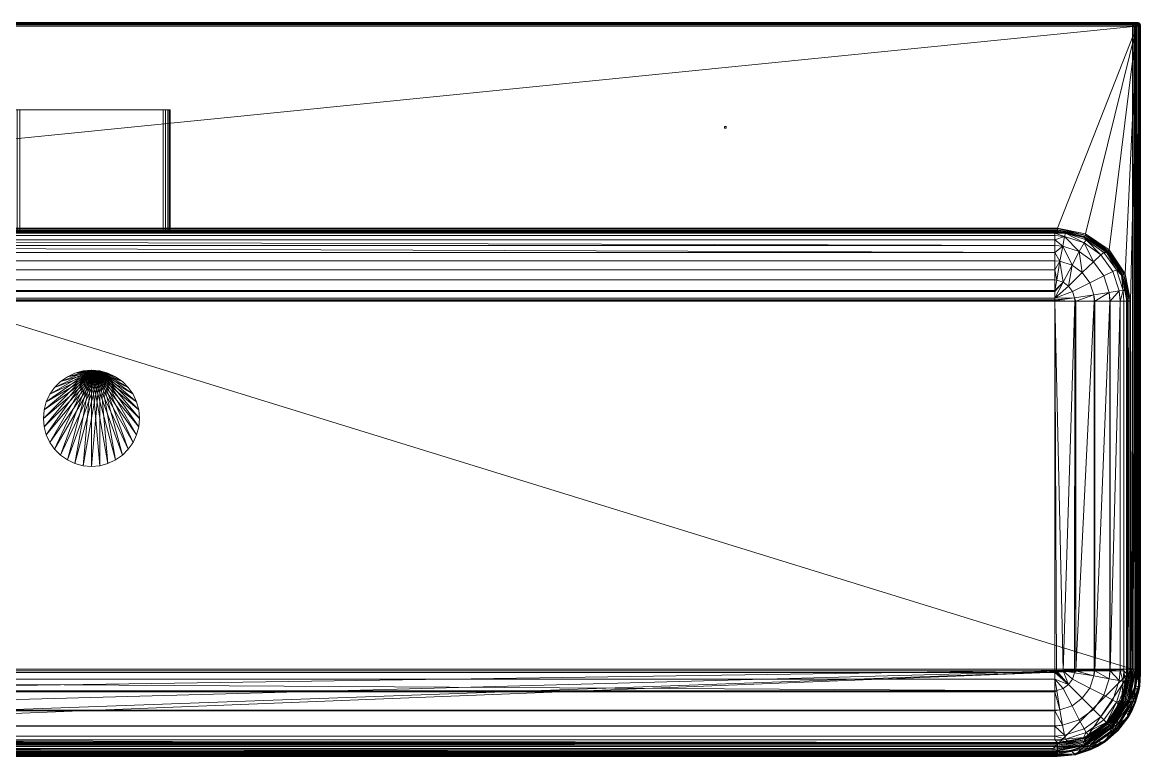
# Model space of a CAD drawing. Header units: inches. Extents: x -600 to 600, y -420 to 0.
# Drawn here: x -40 to 600, y -420 to 0 of the extents above; entities that cross this region are included whole.
import ezdxf

# ---------------------------------------------------------------- set-up
doc = ezdxf.new("R2010")
doc.units = ezdxf.units.IN
doc.linetypes.add('Durchgehend', pattern=[0])
doc.layers.get('0').update_dxf_attribs({"linetype": 'Durchgehend', "lineweight": 0})

msp = doc.modelspace()

# ---------------------------------------------------------------- meshes
at = {"color": 7, "linetype": 'Durchgehend'}
mesh = msp.add_polyface(dxfattribs=at)
corners = [(-42.433, -50, 89.529), (-41.002, -50, 89.994), (-41.002, -120.015, 89.994), (-42.433, -120.015, 89.529), (-43.651, -50, 88.645), (-43.651, -120.015, 88.645), (-44.535, -50, 87.428), (-44.535, -120.015, 87.428), (-45, -50, 85.997), (-45, -120.015, 85.997), (-45, -50, 84.492), (-45, -120.015, 84.492), (-43.651, -50, 81.844), (-44.535, -50, 83.061), (-44.535, -120.015, 83.061), (-43.651, -120.015, 81.844), (-42.433, -50, 80.959), (-42.433, -120.015, 80.959), (-41.002, -50, 80.494), (-41.002, -120.015, 80.494), (595.299, -2.2), (-595.3, -2.2), (-595.3, -2.067, 0.004), (595.299, -2.067, 0.004), (595.299, -1.246, 0.218), (-595.3, -1.246, 0.218), (595.299, -0.004, 2.067), (-595.3, -0.004, 2.067), (-595.3, 0, 2.2), (595.299, 0, 2.2), (595.299, -0.055, 1.71), (-595.3, -0.055, 1.71), (595.299, -0.317, 1.062), (-595.3, -0.317, 1.062), (595.299, -0.48, 0.828), (-595.3, -0.48, 0.828), (595.299, -1.062, 0.317), (-595.3, -1.062, 0.317), (-597.8, 0, 112.8), (597.8, 0, 112.8), (-552.486, -120.011, 112.933), (-552.486, -120.015, 112.8), (552.486, -120.015, 112.8), (552.486, -120.011, 112.933), (-552.486, -117.947, 114.996), (552.486, -117.947, 114.996), (552.486, -117.814, 115), (-552.486, -117.814, 115), (-552.486, -118.656, 114.833), (552.486, -118.656, 114.833), (-552.486, -118.953, 114.683), (552.486, -118.953, 114.683), (-552.486, -119.37, 114.356), (552.486, -119.37, 114.356), (-552.486, -119.697, 113.938), (552.486, -119.697, 113.938), (-552.486, -119.847, 113.642), (552.486, -119.847, 113.642), (41.002, -50, 80.494), (597.8, -2.2, 115), (-597.8, -2.2, 115)]
mesh.append_faces([[corners[k] for k in face] for face in [(0, 1, 2, 3), (4, 0, 3, 5), (6, 4, 5, 7), (8, 6, 7, 9), (10, 8, 9, 11), (12, 13, 14, 15), (16, 12, 15, 17), (13, 10, 11, 14), (18, 16, 17, 19), (20, 21, 22, 23), (24, 23, 22, 25), (26, 27, 28, 29), (30, 31, 27, 26), (32, 33, 31, 30), (34, 35, 33, 32), (36, 37, 35, 34), (24, 25, 37, 36), (29, 28, 38, 39), (40, 41, 42, 43), (44, 45, 46, 47), (48, 49, 45, 44), (50, 51, 49, 48), (52, 53, 51, 50), (54, 55, 53, 52), (56, 57, 55, 54), (40, 43, 57, 56)]], dxfattribs={"color": 7})
mesh.append_faces([[corners[k] for k in face] for face in [(1, 4, 6), (1, 6, 8), (1, 8, 10), (1, 10, 13), (1, 13, 12), (1, 12, 16), (1, 16, 18), (1, 18, 58)]], dxfattribs={"vtx0": -1, "vtx2": -1, "color": 7})
mesh.append_faces([[corners[k] for k in face] for face in [(59, 60, 47), (42, 41, 2)]], dxfattribs={"vtx1": -1, "vtx2": -1, "color": 7})
mesh.append_faces([[corners[k] for k in face] for face in [(1, 0, 4)]], dxfattribs={"vtx2": -1, "color": 7})
mesh = msp.add_polyface(dxfattribs=at)
corners = [(44.535, -50, 87.428), (45, -50, 85.997), (45, -120.015, 85.997), (44.535, -120.015, 87.428), (43.65, -50, 88.645), (43.65, -120.015, 88.645), (42.433, -50, 89.529), (42.433, -120.015, 89.529), (41.002, -50, 89.994), (41.002, -120.015, 89.994), (-41.002, -50, 89.994), (-41.002, -120.015, 89.994), (44.535, -50, 83.061), (43.65, -50, 81.844), (43.65, -120.015, 81.844), (44.535, -120.015, 83.061), (42.433, -50, 80.959), (42.433, -120.015, 80.959), (45, -50, 84.492), (45, -120.015, 84.492), (41.002, -50, 80.494), (41.002, -120.015, 80.494), (-41.002, -50, 80.494), (-41.002, -120.015, 80.494), (-597.8, -2.067, 114.996), (-597.8, -2.2, 115), (597.8, -2.2, 115), (597.8, -2.067, 114.996), (-597.8, -0.004, 112.933), (597.8, -0.004, 112.933), (597.8, 0, 112.8), (-597.8, 0, 112.8), (-597.8, -0.055, 113.29), (597.8, -0.055, 113.29), (-597.8, -0.317, 113.938), (597.8, -0.317, 113.938), (-597.8, -0.48, 114.172), (597.8, -0.48, 114.172), (-597.8, -1.062, 114.683), (597.8, -1.062, 114.683), (-597.8, -1.246, 114.782), (597.8, -1.246, 114.782), (-552.486, -117.814, 115), (552.486, -117.814, 115), (552.486, -120.015, 112.8), (550.941, -120.015, 44.5)]
mesh.append_faces([[corners[k] for k in face] for face in [(0, 1, 2, 3), (4, 0, 3, 5), (6, 4, 5, 7), (8, 6, 7, 9), (10, 8, 9, 11), (12, 13, 14, 15), (13, 16, 17, 14), (18, 12, 15, 19), (16, 20, 21, 17), (1, 18, 19, 2), (20, 22, 23, 21), (24, 25, 26, 27), (28, 29, 30, 31), (32, 33, 29, 28), (34, 35, 33, 32), (36, 37, 35, 34), (38, 39, 37, 36), (40, 41, 39, 38), (24, 27, 41, 40)]], dxfattribs={"color": 7})
mesh.append_faces([[corners[k] for k in face] for face in [(10, 6, 8)]], dxfattribs={"vtx0": -1, "color": 7})
mesh.append_faces([[corners[k] for k in face] for face in [(44, 21, 45)]], dxfattribs={"vtx0": -1, "vtx1": -1, "color": 7})
mesh.append_faces([[corners[k] for k in face] for face in [(10, 20, 16), (10, 16, 13), (10, 13, 12), (10, 12, 18), (10, 18, 1), (10, 1, 0), (10, 0, 4), (10, 4, 6), (26, 42, 43), (44, 5, 3), (44, 3, 2), (44, 2, 19), (44, 19, 15), (44, 15, 14), (44, 14, 17), (44, 17, 21)]], dxfattribs={"vtx0": -1, "vtx2": -1, "color": 7})
mesh = msp.add_polyface(dxfattribs=at)
corners = [(597.495, -2.067, 2.15), (597.444, -2.2, 1.71), (597.382, -1.687, 1.71), (597.435, -1.674, 2.152), (597.182, -1.062, 2.157), (597.307, -2.2, 1.301), (596.97, -1.789, 0.828), (595.299, -0.317, 1.062), (595.909, -0.592, 0.828), (595.299, -0.48, 0.828), (596.06, -0.195, 1.71), (595.299, -0.055, 1.71), (595.432, -0.004, 2.197), (596.08, -0.143, 2.182), (596.437, -0.317, 2.174), (596.905, -0.778, 1.71), (596.587, -1.06, 0.828), (597.02, -2.2, 0.828), (596.799, -2.2, 0.591), (596.226, -1.972, 0.218), (596.254, -2.2, 0.218), (596.055, -2.2, 0.134), (595.299, -2.2), (595.299, -2.067, 0.004), (595.638, -1.308, 0.218), (596.014, -1.567, 0.218), (595.299, -1.246, 0.218), (595.299, -1.062, 0.317), (595.299, -0.004, 2.067), (595.299, 0, 2.2), (596.946, -0.741, 2.163), (597.8, 0, 112.8), (597.933, -0.004, 112.797), (598.58, -0.143, 112.782), (598.938, -0.317, 112.774)]
mesh.append_faces([[corners[k] for k in face] for face in [(0, 1, 2), (3, 2, 4), (3, 0, 2), (1, 5, 2), (2, 5, 6), (7, 8, 9), (7, 10, 8), (7, 11, 10), (10, 11, 12), (13, 10, 12), (13, 14, 10), (10, 14, 15), (16, 8, 10, 15), (5, 17, 6), (6, 17, 18), (19, 18, 20), (21, 19, 20), (21, 22, 19), (22, 23, 24), (22, 24, 25), (22, 25, 19), (23, 26, 24), (24, 26, 27), (8, 27, 9), (8, 24, 27), (16, 25, 24, 8), (19, 25, 16, 6), (18, 19, 6), (11, 28, 12), (12, 28, 29), (14, 30, 15), (15, 30, 4), (2, 15, 4), (2, 6, 16, 15), (29, 31, 32, 12), (13, 12, 32, 33), (13, 33, 34, 14)]], dxfattribs={"color": 7})
mesh = msp.add_polyface(dxfattribs=at)
corners = [(599.998, -2.2, 112.908), (599.996, -2.067, 112.75), (599.883, -1.687, 113.29), (599.945, -2.2, 113.29), (599.696, -2.2, 113.917), (599.936, -1.674, 112.752), (599.683, -1.062, 112.757), (599.406, -0.778, 113.29), (599.447, -0.741, 112.763), (598.938, -0.317, 112.774), (598.561, -0.195, 113.29), (598.58, -0.143, 112.782), (597.933, -0.004, 112.797), (597.8, -0.055, 113.29), (597.8, -0.004, 112.933), (597.8, -0.317, 113.938), (598.41, -0.592, 114.172), (598.96, -2.2, 114.67), (599.47, -1.789, 114.172), (598.727, -1.972, 114.782), (599.52, -2.2, 114.172), (599.088, -1.06, 114.172), (597.8, 0, 112.8), (597.8, -0.48, 114.172), (597.8, -1.062, 114.683), (598.139, -1.308, 114.782), (597.8, -1.246, 114.782), (597.8, -2.067, 114.996), (597.8, -2.2, 115), (598.515, -1.567, 114.782), (598.755, -2.2, 114.782), (597.958, -2.2, 114.994), (597.182, -1.062, 2.157), (596.946, -0.741, 2.163), (597.435, -1.674, 2.152), (597.495, -2.067, 2.15), (596.437, -0.317, 2.174)]
mesh.append_faces([[corners[k] for k in face] for face in [(0, 1, 2), (3, 2, 4), (3, 0, 2), (1, 5, 2), (2, 5, 6), (7, 6, 8), (9, 7, 8), (9, 10, 7), (9, 11, 10), (10, 11, 12), (13, 12, 14), (13, 10, 12), (13, 15, 10), (10, 15, 16), (17, 18, 19), (17, 20, 18), (18, 20, 4), (2, 18, 4), (7, 21, 18, 2), (2, 6, 7), (12, 22, 14), (15, 23, 16), (16, 23, 24), (25, 24, 26), (27, 25, 26), (27, 28, 25), (28, 19, 29), (25, 29, 21, 16), (24, 25, 16), (28, 29, 25), (30, 19, 31), (21, 29, 19, 18), (10, 16, 21, 7), (32, 33, 8, 6), (5, 34, 32, 6), (35, 34, 5, 1), (36, 9, 8, 33)]], dxfattribs={"color": 7})
mesh = msp.add_polyface(dxfattribs=at)
corners = [(552.507, -419.696, 113.917), (-552.507, -419.696, 113.917), (-552.507, -419.847, 113.608), (-552.507, -419.373, 114.338), (-552.507, -418.96, 114.67), (552.507, -418.96, 114.67), (-552.507, -418.653, 114.828), (-552.507, -412.001, 112.85), (-552.507, -412.183, 113.676), (131.477, -412.001, 112.85), (-550.942, -370.941, 5), (-550.942, -159.519, 5), (-551.81, -370.941, 5.01), (-550.942, -157.769, 5.039), (-550.942, -153.936, 5.396), (-555.633, -148.642, 6.818), (-550.942, -147.341, 6.924), (-552.002, -147.462, 6.9), (-550.942, -153.339, 5.486), (-550.942, -141.585, 9.305), (-553.851, -136.585, 12.47), (-550.942, -136.31, 12.536), (-550.942, -131.585, 16.569), (-555.415, -127.953, 21.175), (-550.942, -127.564, 21.277), (-550.942, -124.32, 26.567), (-555.407, -401.973, 20.468), (-550.942, -402.583, 20.851), (-550.942, -402.363, 20.56), (-550.942, -393.871, 12.335), (-550.942, -393.421, 12.019), (-553.845, -393.146, 11.96), (-550.942, -382.979, 6.878), (-551.999, -382.146, 6.637), (-550.942, -382.266, 6.658), (-550.942, -375.647, 5.281), (-552.486, -120.015, 112.8), (-42.433, -120.015, 89.529), (-41.002, -120.015, 89.994), (595.299, -370.006), (-567.335, -411.855), (-582.035, -402.035), (-591.855, -387.334), (-595.3, -370.006), (-595.3, -2.2), (-550.942, -120.015, 44.5), (-41.002, -120.015, 80.494), (-42.433, -120.015, 80.959), (-43.651, -120.015, 81.844), (-44.535, -120.015, 83.061), (-45, -120.015, 84.492), (-45, -120.015, 85.997), (-44.535, -120.015, 87.428), (-43.651, -120.015, 88.645), (-550.942, -410.436, 43.607)]
mesh.append_faces([[corners[k] for k in face] for face in [(0, 1, 2), (0, 3, 1), (4, 5, 6), (4, 3, 5), (7, 8, 9), (10, 11, 12), (13, 14, 15), (16, 17, 18), (16, 19, 17), (17, 19, 20), (15, 14, 18), (19, 21, 20), (20, 21, 22), (23, 22, 24), (25, 23, 24), (26, 27, 28), (29, 26, 28), (29, 30, 31), (31, 30, 32), (33, 32, 34), (35, 33, 34), (32, 33, 31)]], dxfattribs={"color": 7})
mesh.append_faces([[corners[k] for k in face] for face in [(45, 49, 50)]], dxfattribs={"vtx0": -1, "color": 7})
mesh.append_faces([[corners[k] for k in face] for face in [(36, 37, 38), (39, 40, 41), (39, 41, 42), (39, 42, 43), (39, 43, 44), (45, 46, 47), (45, 47, 48), (45, 48, 49), (36, 50, 51), (36, 51, 52), (36, 52, 53), (36, 53, 37)]], dxfattribs={"vtx0": -1, "vtx2": -1, "color": 7})
mesh.append_faces([[corners[k] for k in face] for face in [(45, 50, 36)]], dxfattribs={"vtx1": -1, "color": 7})
mesh.append_faces([[corners[k] for k in face] for face in [(54, 7, 9)]], dxfattribs={"vtx2": -1, "color": 7})
mesh = msp.add_polyface(dxfattribs=at)
corners = [(-552.507, -419.998, 112.908), (-552.507, -420, 112.75), (552.507, -420, 112.75), (552.507, -419.998, 112.908), (-552.507, -419.847, 113.608), (552.507, -419.847, 113.607), (552.507, -419.696, 113.917), (552.507, -419.374, 114.338), (-552.507, -419.373, 114.338), (552.507, -418.96, 114.67), (552.507, -418.654, 114.828), (-552.507, -418.653, 114.828), (552.507, -417.958, 114.994), (552.507, -417.8, 115), (-552.507, -417.8, 115), (-552.507, -417.958, 114.994), (-550.006, -416.055, 0.134), (-550.006, -415.299), (550.006, -415.299), (550.006, -416.055, 0.134), (-550.006, -417.318, 1.324), (550.006, -417.318, 1.324), (550.006, -417.499, 2.15), (-550.006, -417.499, 2.15), (-550.006, -417.308, 1.301), (550.006, -417.308, 1.301), (-550.006, -416.838, 0.627), (550.006, -416.838, 0.627), (-550.006, -416.8, 0.591), (550.006, -416.8, 0.591), (-550.006, -416.13, 0.163), (550.006, -416.13, 0.163), (131.477, -412.001, 112.85), (-552.507, -412.183, 113.676), (552.507, -412.182, 113.675), (552.507, -412.198, 113.711), (552.507, -414.201, 115), (552.507, -413.483, 114.88), (-552.507, -413.483, 114.88), (-552.507, -414.201, 115), (552.507, -413.366, 114.835), (-552.507, -413.37, 114.837), (552.507, -412.721, 114.428), (-552.507, -412.721, 114.428), (552.507, -412.661, 114.371), (-552.507, -412.663, 114.373), (-552.507, -412.198, 113.711), (595.299, -370.006), (-595.3, -2.2), (595.299, -2.2), (550.941, -131.585, 16.569), (550.941, -127.564, 21.277), (-550.942, -127.564, 21.277), (-550.942, -124.32, 26.567), (550.941, -124.32, 26.567), (-550.942, -382.979, 6.878), (550.941, -382.979, 6.878), (550.941, -382.266, 6.658), (550.941, -375.647, 5.281), (-550.942, -375.647, 5.281), (-550.942, -120.015, 44.5), (550.941, -120.015, 44.5), (41.002, -120.015, 80.494), (552.486, -120.015, 112.8), (-41.002, -120.015, 89.994), (41.002, -120.015, 89.994), (42.433, -120.015, 89.529), (43.65, -120.015, 88.645), (-550.942, -410.436, 43.607), (552.507, -412.001, 112.85), (550.941, -410.436, 43.607)]
mesh.append_faces([[corners[k] for k in face] for face in [(0, 1, 2, 3), (4, 3, 5), (6, 4, 5), (6, 7, 8), (8, 7, 9), (9, 10, 11), (11, 10, 12), (13, 14, 15, 12), (16, 17, 18, 19), (20, 21, 22, 23), (24, 25, 21, 20), (26, 27, 25, 24), (28, 29, 27, 26), (30, 31, 29, 28), (16, 19, 31, 30), (32, 33, 34), (34, 33, 35), (36, 37, 38, 39), (37, 40, 41), (40, 42, 43), (42, 44, 45), (44, 35, 46), (50, 51, 52), (53, 51, 54), (55, 56, 57), (57, 58, 59), (22, 2, 1, 23)]], dxfattribs={"color": 7})
mesh.append_faces([[corners[k] for k in face] for face in [(47, 48, 49), (68, 69, 70)]], dxfattribs={"vtx0": -1, "color": 7})
mesh.append_faces([[corners[k] for k in face] for face in [(39, 13, 36)]], dxfattribs={"vtx0": -1, "vtx1": -1, "color": 7})
mesh.append_faces([[corners[k] for k in face] for face in [(47, 18, 17), (63, 64, 65), (63, 65, 66), (63, 66, 67), (68, 32, 69)]], dxfattribs={"vtx0": -1, "vtx2": -1, "color": 7})
mesh.append_faces([[corners[k] for k in face] for face in [(60, 61, 62)]], dxfattribs={"vtx1": -1, "vtx2": -1, "color": 7})
mesh = msp.add_polyface(dxfattribs=at)
corners = [(568.203, -121.794, 114.832), (581.5, -130.738, 114.834), (568.525, -121.02, 115), (552.486, -117.947, 114.996), (552.486, -117.814, 115), (552.486, -118.656, 114.833), (552.486, -118.953, 114.683), (567.929, -122.451, 114.362), (552.486, -119.37, 114.356), (552.486, -119.697, 113.938), (567.746, -122.891, 113.654), (552.486, -119.847, 113.642), (558.667, -120.501, 112.808), (567.679, -123.051, 112.819), (570.425, -124.32, 112.823), (580.658, -131.574, 113.665), (580.996, -131.238, 114.368), (582.098, -130.145, 115), (580.427, -131.585, 112.835), (568.871, -124.32, 44.095), (557.12, -120.501, 44.36), (578.868, -131.585, 43.869), (567.718, -126.043, 31.911), (556.541, -122.411, 32.164), (564.922, -131.043, 20.96), (573.01, -136.92, 20.778), (566.634, -143.1, 12.181), (570.903, -148.978, 12.084), (578.886, -145.01, 20.645), (577.225, -132.952, 31.697), (584.133, -142.462, 31.54), (555.415, -127.953, 21.175), (560.758, -138.83, 12.314), (597.8, -2.2, 115)]
mesh.append_faces([[corners[k] for k in face] for face in [(0, 1, 2), (3, 2, 4), (3, 0, 2), (3, 5, 0), (0, 5, 6), (7, 6, 8), (9, 7, 8), (9, 10, 7), (10, 11, 12), (13, 10, 12), (13, 14, 10), (10, 14, 15), (7, 15, 16), (0, 16, 1), (0, 7, 16), (0, 6, 7), (17, 2, 1), (14, 18, 15), (7, 10, 15), (13, 19, 14), (13, 20, 19), (13, 12, 20), (21, 18, 14, 19), (22, 23, 24), (25, 24, 26), (26, 27, 28, 25), (21, 19, 29), (29, 19, 22), (25, 22, 24), (25, 29, 22), (25, 28, 30, 29), (19, 20, 22), (22, 20, 23), (24, 23, 31), (32, 24, 31), (32, 26, 24)]], dxfattribs={"color": 7})
mesh.append_faces([[corners[k] for k in face] for face in [(33, 4, 2)]], dxfattribs={"vtx0": -1, "vtx2": -1, "color": 7})
mesh = msp.add_polyface(dxfattribs=at)
corners = [(600, -372.506, 112.75), (597.499, -2.2, 2.15), (600, -2.2, 112.75), (599.996, -2.067, 112.75), (599.998, -2.2, 112.908), (598.96, -2.2, 114.67), (598.727, -1.972, 114.782), (598.755, -2.2, 114.782), (597.8, -2.2, 115), (597.958, -2.2, 114.994), (598.65, -372.506, 114.829), (598.96, -372.506, 114.67), (599.945, -2.2, 113.29), (599.998, -372.506, 112.908), (599.696, -2.2, 113.917), (599.846, -372.506, 113.609), (599.52, -2.2, 114.172), (599.696, -372.506, 113.917), (599.371, -372.506, 114.34), (597.444, -2.2, 1.71), (597.495, -2.067, 2.15), (596.13, -370.006, 0.163), (596.055, -2.2, 0.134), (596.254, -2.2, 0.218), (596.799, -370.006, 0.591), (596.799, -2.2, 0.591), (596.837, -370.006, 0.627), (597.02, -2.2, 0.828), (597.307, -370.006, 1.301), (597.307, -2.2, 1.301), (597.318, -370.006, 1.324), (597.499, -102.812, 2.15), (589.081, -144.616, 112.846), (589.247, -144.548, 113.673), (587.694, -141.585, 112.844), (580.996, -131.238, 114.368), (589.689, -144.368, 114.372), (581.5, -130.738, 114.834), (591.119, -143.786, 115), (582.098, -130.145, 115), (590.346, -144.1, 114.835), (580.658, -131.574, 113.665), (580.427, -131.585, 112.835), (580.537, -131.695, 112.835), (586.131, -141.585, 43.704), (589.949, -153.339, 43.618), (578.868, -131.585, 43.869), (584.133, -142.462, 31.54), (577.225, -132.952, 31.697), (568.525, -121.02, 115), (594.201, -159.519, 115)]
mesh.append_faces([[corners[k] for k in face] for face in [(2, 3, 4), (5, 6, 7), (8, 9, 6), (10, 7, 9), (7, 11, 5), (4, 12, 13), (12, 14, 15), (14, 16, 17), (16, 5, 18), (1, 19, 20), (20, 3, 2, 1), (21, 22, 23), (24, 23, 25), (26, 25, 27), (28, 27, 29), (30, 29, 19), (31, 19, 1), (32, 33, 34), (35, 36, 37), (38, 39, 40), (40, 39, 37), (36, 40, 37), (41, 42, 43), (34, 41, 43), (34, 33, 41), (41, 33, 35), (35, 33, 36), (32, 44, 45), (32, 34, 44), (44, 34, 43), (46, 43, 42), (46, 44, 43), (47, 44, 46, 48)]], dxfattribs={"color": 7})
mesh.append_faces([[corners[k] for k in face] for face in [(0, 1, 2)]], dxfattribs={"vtx0": -1, "color": 7})
mesh.append_faces([[corners[k] for k in face] for face in [(8, 49, 39), (8, 39, 38), (8, 38, 50)]], dxfattribs={"vtx0": -1, "vtx2": -1, "color": 7})
mesh = msp.add_polyface(dxfattribs=at)
corners = [(597.958, -2.2, 114.994), (597.8, -2.2, 115), (597.8, -372.506, 115), (597.958, -372.506, 114.994), (600, -372.506, 112.75), (600, -2.2, 112.75), (599.998, -2.2, 112.908), (599.998, -372.506, 112.908), (595.299, -370.006), (595.299, -2.2), (596.055, -2.2, 0.134), (596.055, -370.006, 0.134), (597.499, -102.812, 2.15), (597.318, -370.006, 1.324), (597.444, -2.2, 1.71), (592.001, -159.519, 112.85), (592.182, -159.519, 113.675), (591.515, -153.339, 112.849), (589.247, -144.548, 113.673), (589.081, -144.616, 112.846), (592.192, -159.519, 113.696), (589.689, -144.368, 114.372), (592.662, -159.519, 114.372), (592.696, -159.519, 114.405), (590.346, -144.1, 114.835), (593.369, -159.519, 114.837), (593.436, -159.519, 114.863), (591.119, -143.786, 115), (594.201, -159.519, 115), (593.37, -372.507, 114.837), (592.696, -372.507, 114.405), (592.663, -372.507, 114.373), (592.192, -372.507, 113.696), (592.183, -372.507, 113.676), (589.949, -153.339, 43.618), (590.436, -159.519, 43.607), (582.583, -159.519, 20.851), (582.583, -370.941, 20.851), (588.227, -159.519, 31.448), (582.368, -159.519, 20.566), (588.285, -159.519, 31.617), (588.285, -370.941, 31.617), (581.975, -154.52, 20.575), (587.764, -153.642, 31.458), (586.131, -141.585, 43.704), (584.133, -142.462, 31.54), (578.886, -145.01, 20.645), (594.994, -388.205, 115), (597.499, -2.2, 2.15)]
mesh.append_faces([[corners[k] for k in face] for face in [(0, 1, 2, 3), (4, 5, 6, 7), (8, 9, 10, 11), (12, 13, 14), (15, 16, 17), (17, 16, 18), (19, 17, 18), (16, 20, 18), (18, 20, 21), (20, 22, 21), (21, 22, 23), (24, 23, 25), (26, 24, 25), (26, 27, 24), (26, 28, 27), (21, 23, 24), (29, 26, 25), (30, 25, 23), (31, 23, 22), (32, 22, 20), (33, 20, 16), (34, 35, 15, 17), (19, 34, 17), (36, 37, 38), (36, 39, 37), (40, 38, 41), (42, 39, 36), (43, 36, 38), (40, 43, 38), (40, 34, 43), (40, 35, 34), (44, 45, 43, 34), (45, 46, 42, 43), (43, 42, 36)]], dxfattribs={"color": 7})
mesh.append_faces([[corners[k] for k in face] for face in [(1, 28, 47)]], dxfattribs={"vtx0": -1, "vtx1": -1, "vtx2": -1, "color": 7})
mesh.append_faces([[corners[k] for k in face] for face in [(4, 12, 48)]], dxfattribs={"vtx0": -1, "vtx2": -1, "color": 7})
mesh = msp.add_polyface(dxfattribs=at)
corners = [(598.65, -372.506, 114.829), (597.958, -2.2, 114.994), (597.958, -372.506, 114.994), (598.96, -372.506, 114.67), (598.755, -2.2, 114.782), (598.96, -2.2, 114.67), (599.371, -372.506, 114.34), (599.52, -2.2, 114.172), (599.696, -372.506, 113.917), (599.696, -2.2, 113.917), (599.846, -372.506, 113.609), (599.945, -2.2, 113.29), (599.998, -372.506, 112.908), (596.42, -380.073, 2.141), (597.318, -370.006, 1.324), (597.499, -370.006, 2.15), (596.055, -370.006, 0.134), (596.055, -2.2, 0.134), (596.13, -370.006, 0.163), (597.499, -102.812, 2.15), (597.307, -370.006, 1.301), (597.307, -2.2, 1.301), (596.837, -370.006, 0.627), (597.02, -2.2, 0.828), (596.799, -370.006, 0.591), (596.799, -2.2, 0.591), (596.254, -2.2, 0.218), (592.001, -159.519, 112.85), (592.001, -372.507, 112.85), (592.182, -159.519, 113.675), (592.183, -372.507, 113.676), (592.192, -372.507, 113.696), (592.663, -372.507, 114.373), (592.662, -159.519, 114.372), (592.696, -372.507, 114.405), (592.696, -159.519, 114.405), (593.37, -372.507, 114.837), (593.369, -159.519, 114.837), (593.436, -372.507, 114.863), (593.436, -159.519, 114.863), (594.201, -159.519, 115), (594.201, -372.507, 115), (592.192, -159.519, 113.696), (591.518, -378.666, 112.857), (590.436, -159.519, 43.607), (590.436, -370.941, 43.607), (582.368, -159.519, 20.566), (582.364, -370.941, 20.56), (582.583, -370.941, 20.851), (588.226, -370.941, 31.445), (588.227, -159.519, 31.448), (588.285, -370.941, 31.617), (588.285, -159.519, 31.617), (589.948, -377.109, 43.479), (587.763, -376.532, 31.329), (581.974, -375.407, 20.468), (600, -372.506, 112.75), (599.459, -379.654, 112.743), (597.8, -2.2, 115), (594.994, -388.205, 115), (597.8, -372.506, 115)]
mesh.append_faces([[corners[k] for k in face] for face in [(0, 1, 2), (0, 3, 4), (5, 3, 6), (7, 6, 8), (9, 8, 10), (11, 10, 12), (13, 14, 15), (16, 17, 18), (19, 15, 14), (14, 20, 21), (20, 22, 23), (22, 24, 25), (24, 18, 26), (27, 28, 29), (28, 30, 29), (31, 32, 33), (32, 34, 35), (34, 36, 37), (36, 38, 39), (40, 39, 38, 41), (31, 42, 30), (30, 28, 43), (44, 45, 28, 27), (46, 47, 48), (48, 49, 50), (50, 49, 51), (45, 44, 52, 51), (45, 51, 53), (51, 49, 54), (54, 49, 48), (55, 48, 47), (48, 55, 54), (56, 57, 15), (45, 43, 28)]], dxfattribs={"color": 7})
mesh.append_faces([[corners[k] for k in face] for face in [(58, 59, 60)]], dxfattribs={"vtx0": -1, "color": 7})
mesh.append_faces([[corners[k] for k in face] for face in [(40, 41, 59)]], dxfattribs={"vtx1": -1, "vtx2": -1, "color": 7})
mesh.append_faces([[corners[k] for k in face] for face in [(56, 15, 19)]], dxfattribs={"vtx2": -1, "color": 7})
mesh = msp.add_polyface(dxfattribs=at)
corners = [(362.015, -59.5, 115), (362.015, -59.5, 116), (363.015, -59.5, 115), (363.015, -59.5, 116), (363.015, -60.5, 115), (362.015, -60.5, 115), (362.015, -60.5, 116), (363.015, -60.5, 116)]
mesh.append_faces([[corners[k] for k in face] for face in [(3, 1, 6, 7), (0, 2, 4, 5), (6, 1, 0, 5), (1, 3, 2, 0), (3, 7, 4, 2), (7, 6, 5, 4)]], dxfattribs={"color": 7})
mesh = msp.add_polyface(dxfattribs=at)
corners = [(-552.507, -417.958, 114.994), (-552.507, -418.653, 114.828), (552.507, -417.958, 114.994), (-552.507, -419.847, 113.608), (-552.507, -419.998, 112.908), (552.507, -419.998, 112.908), (552.507, -412.198, 113.711), (-552.507, -412.183, 113.676), (-552.507, -412.198, 113.711), (552.507, -412.661, 114.371), (-552.507, -412.663, 114.373), (552.507, -412.721, 114.428), (-552.507, -412.721, 114.428), (552.507, -413.366, 114.835), (-552.507, -413.37, 114.837), (552.507, -413.483, 114.88), (-552.507, -413.483, 114.88), (-550.942, -159.378, 5), (-550.942, -159.519, 5), (550.941, -159.519, 5), (550.941, -159.378, 5), (-550.942, -141.585, 9.305), (-550.942, -147.341, 6.924), (550.941, -147.341, 6.924), (550.941, -141.585, 9.305), (550.941, -136.31, 12.536), (-550.942, -136.31, 12.536), (-550.942, -131.585, 16.569), (550.941, -131.585, 16.569), (-550.942, -127.564, 21.277), (550.941, -127.564, 21.277), (-550.942, -124.32, 26.567), (-550.942, -120.501, 38.321), (-550.942, -121.949, 32.291), (550.941, -121.949, 32.291), (550.941, -120.501, 38.321), (550.941, -120.015, 44.5), (-550.942, -120.015, 44.5), (550.941, -124.32, 26.567), (-550.942, -153.339, 5.486), (550.941, -153.339, 5.486), (-550.942, -153.936, 5.396), (550.941, -153.936, 5.396), (-550.942, -157.769, 5.039), (550.941, -157.769, 5.039), (-550.942, -158.632, 5.01), (550.941, -158.632, 5.01), (-550.942, -159.065, 5.003), (550.941, -159.065, 5.003), (550.941, -371.809, 5.01), (550.941, -370.941, 5), (-550.942, -370.941, 5), (-550.942, -371.809, 5.01), (550.941, -382.266, 6.658), (-550.942, -375.647, 5.281), (-550.942, -382.266, 6.658), (-550.942, -382.979, 6.878), (-550.942, -393.421, 12.019), (550.941, -393.422, 12.019), (550.941, -382.979, 6.878), (550.941, -393.871, 12.335), (-550.942, -393.871, 12.335), (-550.942, -402.363, 20.56), (550.941, -402.364, 20.56), (550.941, -402.583, 20.851), (-550.942, -402.583, 20.851), (-550.942, -408.226, 31.445), (550.941, -408.226, 31.445), (550.941, -408.285, 31.617), (-550.942, -408.285, 31.617), (-550.942, -410.436, 43.607), (550.941, -410.436, 43.607), (550.941, -375.647, 5.281), (552.507, -417.8, 115), (-552.507, -414.201, 115), (-552.507, -417.8, 115), (595.299, -370.006), (-550.006, -415.299), (-567.335, -411.855), (41.002, -120.015, 80.494), (-41.002, -120.015, 80.494)]
mesh.append_faces([[corners[k] for k in face] for face in [(0, 1, 2), (3, 4, 5), (6, 7, 8), (9, 8, 10), (11, 10, 12), (13, 12, 14), (15, 14, 16), (17, 18, 19, 20), (21, 22, 23, 24), (25, 26, 21, 24), (27, 28, 29), (27, 26, 25, 28), (29, 30, 31), (32, 33, 34, 35), (36, 37, 32, 35), (31, 38, 34, 33), (39, 40, 23, 22), (41, 42, 40, 39), (43, 44, 42, 41), (45, 46, 44, 43), (47, 48, 46, 45), (17, 20, 48, 47), (49, 50, 51, 52), (53, 54, 55), (56, 53, 55), (57, 58, 59, 56), (60, 58, 57, 61), (62, 63, 60, 61), (64, 63, 62, 65), (66, 67, 64, 65), (68, 67, 66, 69), (68, 69, 70, 71), (49, 52, 54, 72), (50, 19, 18, 51)]], dxfattribs={"color": 7})
mesh.append_faces([[corners[k] for k in face] for face in [(73, 74, 75)]], dxfattribs={"vtx0": -1, "vtx1": -1, "color": 7})
mesh.append_faces([[corners[k] for k in face] for face in [(76, 77, 78), (37, 79, 80)]], dxfattribs={"vtx0": -1, "vtx2": -1, "color": 7})
mesh = msp.add_polyface(dxfattribs=at)
corners = [(552.486, -119.697, 113.938), (552.486, -119.847, 113.642), (567.746, -122.891, 113.654), (552.486, -120.011, 112.933), (558.667, -120.501, 112.808), (552.486, -120.015, 112.8), (550.941, -120.015, 44.5), (557.12, -120.501, 44.36), (550.941, -370.941, 5), (551.81, -370.941, 5.01), (550.941, -159.519, 5), (555.647, -370.941, 5.281), (562.297, -159.519, 6.667), (558.72, -378.72, 6.562), (550.941, -371.809, 5.01), (550.941, -375.647, 5.281), (555.63, -380.965, 6.581), (550.941, -120.501, 38.321), (556.541, -122.411, 32.164), (550.941, -121.949, 32.291), (550.941, -124.32, 26.567), (555.415, -127.953, 21.175), (550.941, -127.564, 21.277), (550.941, -131.585, 16.569), (553.851, -136.585, 12.47), (550.941, -136.31, 12.536), (550.941, -141.585, 9.305), (552.001, -147.462, 6.9), (550.941, -147.341, 6.924), (550.941, -153.339, 5.486), (555.633, -148.642, 6.818), (550.941, -153.936, 5.396), (550.941, -157.769, 5.039), (558.722, -150.887, 6.748), (560.966, -153.977, 6.697), (560.758, -138.83, 12.314), (550.941, -158.632, 5.01), (562.146, -157.61, 6.67), (550.941, -159.378, 5), (550.941, -159.065, 5.003)]
mesh.append_faces([[corners[k] for k in face] for face in [(0, 1, 2), (1, 3, 4), (4, 3, 5), (6, 7, 4, 5), (8, 9, 10), (10, 9, 11), (12, 10, 11), (11, 9, 13), (14, 15, 13), (8, 13, 9), (8, 14, 13), (16, 13, 15), (6, 17, 7), (7, 17, 18), (17, 19, 18), (18, 19, 20), (21, 20, 22), (23, 21, 22), (23, 24, 21), (23, 25, 24), (24, 25, 26), (27, 26, 28), (29, 27, 28), (29, 30, 27), (29, 31, 30), (30, 31, 32), (33, 32, 34), (30, 35, 24), (27, 24, 26), (27, 30, 24), (32, 36, 37), (38, 12, 39), (38, 10, 12), (36, 39, 37), (35, 21, 24), (33, 30, 32), (20, 21, 18)]], dxfattribs={"color": 7})
mesh = msp.add_polyface(dxfattribs=at)
corners = [(562.297, -159.519, 6.667), (555.647, -370.941, 5.281), (562.267, -370.941, 6.658), (562.979, -370.941, 6.878), (562.979, -159.519, 6.878), (573.433, -159.519, 12.027), (573.422, -370.941, 12.019), (573.872, -370.941, 12.335), (573.872, -159.519, 12.335), (582.368, -159.519, 20.566), (582.364, -370.941, 20.56), (581.974, -375.407, 20.468), (573.147, -373.844, 11.96), (562.146, -371.998, 6.637), (560.965, -375.63, 6.581), (558.72, -378.72, 6.562), (570.9, -380.753, 11.854), (578.882, -384.915, 20.323), (566.63, -386.63, 11.818), (573.004, -393.004, 20.273), (577.219, -397.218, 31.1), (584.129, -387.709, 31.158), (560.753, -390.9, 11.854), (555.63, -380.965, 6.581), (573.147, -155.887, 12.034), (581.975, -154.52, 20.575), (566.634, -143.1, 12.181), (558.722, -150.887, 6.748), (560.966, -153.977, 6.697), (570.903, -148.978, 12.084), (560.758, -138.83, 12.314), (562.146, -157.61, 6.67), (550.941, -157.769, 5.039), (550.941, -159.065, 5.003), (555.633, -148.642, 6.818), (578.886, -145.01, 20.645)]
mesh.append_faces([[corners[k] for k in face] for face in [(0, 1, 2), (3, 0, 2), (3, 4, 0), (3, 5, 4), (3, 6, 5), (5, 6, 7), (8, 7, 9), (8, 5, 7), (7, 10, 9), (7, 11, 10), (7, 12, 11), (7, 6, 12), (12, 6, 3), (13, 3, 2), (1, 13, 2), (1, 14, 13), (1, 15, 14), (3, 13, 12), (16, 17, 11, 12), (18, 19, 17, 16), (17, 19, 20, 21), (14, 16, 12, 13), (15, 18, 16, 14), (22, 18, 15, 23), (8, 24, 5), (8, 25, 24), (8, 9, 25), (26, 27, 28, 29), (27, 26, 30), (31, 24, 29, 28), (28, 32, 31), (33, 0, 31), (5, 24, 4), (4, 24, 31), (0, 4, 31), (30, 34, 27), (29, 24, 25, 35)]], dxfattribs={"color": 7})
at = {"color": 250, "linetype": 'Durchgehend'}
mesh = msp.add_polyface(dxfattribs=at)
corners = [(0, -199, 5), (-4.775, -199.418, 5), (-9.406, -200.658, 5), (-13.75, -202.684, 5), (-17.677, -205.434, 5), (-21.066, -208.823, 5), (-23.816, -212.75, 5), (-25.842, -217.094, 5), (-27.082, -221.725, 5), (-27.5, -226.5, 5), (-27.082, -231.275, 5), (-25.842, -235.906, 5), (-23.816, -240.25, 5), (-21.066, -244.177, 5), (-17.677, -247.566, 5), (-13.75, -250.316, 5), (-9.406, -252.342, 5), (-4.775, -253.582, 5), (0, -254, 5), (4.775, -253.582, 5), (9.406, -252.342, 5), (13.75, -250.316, 5), (17.677, -247.566, 5), (21.066, -244.177, 5), (23.816, -240.25, 5), (25.842, -235.906, 5), (27.082, -231.275, 5), (27.5, -226.5, 5), (27.082, -221.725, 5), (25.842, -217.094, 5), (23.816, -212.75, 5), (21.066, -208.823, 5), (17.677, -205.434, 5), (13.75, -202.684, 5), (9.406, -200.658, 5), (4.775, -199.418, 5), (4.775, -199.418, 7), (9.406, -200.658, 7), (13.75, -202.684, 7), (17.677, -205.434, 7), (21.066, -208.823, 7), (23.816, -212.75, 7), (25.842, -217.094, 7), (27.082, -221.725, 7), (27.5, -226.5, 7), (27.082, -231.275, 7), (25.842, -235.906, 7), (23.816, -240.25, 7), (21.066, -244.177, 7), (17.677, -247.566, 7), (13.75, -250.316, 7), (9.406, -252.342, 7), (4.775, -253.582, 7), (0, -254, 7), (-4.775, -253.582, 7), (-9.406, -252.342, 7), (-13.75, -250.316, 7), (-17.677, -247.566, 7), (-21.066, -244.177, 7), (-23.816, -240.25, 7), (-25.842, -235.906, 7), (-27.082, -231.275, 7), (-27.5, -226.5, 7), (-27.082, -221.725, 7), (-25.842, -217.094, 7), (-23.816, -212.75, 7), (-21.066, -208.823, 7), (-17.677, -205.434, 7), (-13.75, -202.684, 7), (-9.406, -200.658, 7), (-4.775, -199.418, 7), (0, -199, 7)]
mesh.append_faces([[corners[k] for k in face] for face in [(36, 35, 0, 71), (36, 37, 34, 35), (37, 38, 33, 34), (38, 39, 32, 33), (39, 40, 31, 32), (40, 41, 30, 31), (41, 42, 29, 30), (42, 43, 28, 29), (43, 44, 27, 28), (44, 45, 26, 27), (45, 46, 25, 26), (46, 47, 24, 25), (47, 48, 23, 24), (48, 49, 22, 23), (49, 50, 21, 22), (50, 51, 20, 21), (51, 52, 19, 20), (52, 53, 18, 19), (53, 54, 17, 18), (54, 55, 16, 17), (55, 56, 15, 16), (56, 57, 14, 15), (57, 58, 13, 14), (58, 59, 12, 13), (59, 60, 11, 12), (60, 61, 10, 11), (61, 62, 9, 10), (62, 63, 8, 9), (63, 64, 7, 8), (64, 65, 6, 7), (65, 66, 5, 6), (66, 67, 4, 5), (67, 68, 3, 4), (68, 69, 2, 3), (69, 70, 1, 2), (70, 71, 0, 1)]], dxfattribs={"color": 250})
mesh.append_faces([[corners[k] for k in face] for face in [(35, 1, 0), (71, 37, 36)]], dxfattribs={"vtx0": -1, "color": 250})
mesh.append_faces([[corners[k] for k in face] for face in [(35, 33, 32), (35, 32, 31), (35, 31, 30), (35, 30, 29), (35, 29, 28), (35, 28, 27), (35, 27, 26), (35, 26, 25), (35, 25, 24), (35, 24, 23), (35, 23, 22), (35, 22, 21), (35, 21, 20), (35, 20, 19), (35, 19, 18), (35, 18, 17), (35, 17, 16), (35, 16, 15), (35, 15, 14), (35, 14, 13), (35, 13, 12), (35, 12, 11), (35, 11, 10), (35, 10, 9), (35, 9, 8), (35, 8, 7), (35, 7, 6), (35, 6, 5), (35, 5, 4), (35, 4, 3), (35, 3, 2), (35, 2, 1), (71, 69, 68), (71, 68, 67), (71, 67, 66), (71, 66, 65), (71, 65, 64), (71, 64, 63), (71, 63, 62), (71, 62, 61), (71, 61, 60), (71, 60, 59), (71, 59, 58), (71, 58, 57), (71, 57, 56), (71, 56, 55), (71, 55, 54), (71, 54, 53), (71, 53, 52), (71, 52, 51), (71, 51, 50), (71, 50, 49), (71, 49, 48), (71, 48, 47), (71, 47, 46), (71, 46, 45), (71, 45, 44), (71, 44, 43), (71, 43, 42), (71, 42, 41), (71, 41, 40), (71, 40, 39), (71, 39, 38), (71, 38, 37)]], dxfattribs={"vtx0": -1, "vtx2": -1, "color": 250})
mesh.append_faces([[corners[k] for k in face] for face in [(35, 34, 33), (71, 70, 69)]], dxfattribs={"vtx2": -1, "color": 250})
at = {"color": 7, "linetype": 'Durchgehend'}
mesh = msp.add_polyface(dxfattribs=at)
corners = [(570.382, -414.125, 115), (570.719, -414.91, 114.824), (585.967, -404.279, 114.824), (579.301, -410.968, 114.331), (567.335, -411.855), (582.035, -402.035), (567.65, -412.617, 0.163), (582.618, -402.618, 0.163), (572.759, -411.695, 2.133), (568.104, -413.713, 1.314), (583.456, -403.456, 1.31), (567.921, -413.27, 0.622), (583.117, -403.117, 0.62), (558.667, -411.518, 112.857), (552.507, -412.182, 113.675), (567.479, -409.255, 113.686), (567.408, -409.084, 112.865), (570.427, -407.704, 112.867), (552.507, -412.198, 113.711), (567.659, -409.698, 114.378), (580.453, -400.672, 113.69), (580.791, -401.012, 114.38), (568.238, -411.121, 115), (581.875, -402.105, 115), (567.926, -410.353, 114.837), (581.288, -401.513, 114.837), (552.507, -412.721, 114.428), (580.326, -400.544, 112.87), (568.862, -406.126, 43.299), (567.709, -404.128, 31.158), (556.532, -407.763, 31.329), (557.11, -409.948, 43.479), (578.861, -398.861, 43.238), (577.219, -397.218, 31.1), (573.004, -393.004, 20.273), (564.915, -398.882, 20.323), (560.753, -390.9, 11.854), (566.63, -386.63, 11.818), (555.407, -401.973, 20.468), (553.845, -393.146, 11.96), (579.655, -411.477, 112.731), (583.59, -403.59, 2.13), (585.353, -403.696, 115), (595.299, -370.006), (550.006, -415.299)]
mesh.append_faces([[corners[k] for k in face] for face in [(0, 1, 2), (2, 1, 3), (4, 5, 6), (6, 5, 7), (8, 9, 10), (10, 9, 11), (12, 11, 6), (7, 12, 6), (11, 12, 10), (13, 14, 15), (16, 15, 17), (16, 13, 15), (15, 18, 19), (20, 19, 21), (22, 23, 24), (24, 23, 25), (19, 25, 21), (19, 24, 25), (19, 26, 24), (17, 20, 27), (17, 15, 20), (20, 15, 19), (28, 29, 30, 31), (32, 33, 29, 28), (33, 34, 35, 29), (36, 35, 34, 37), (30, 29, 35, 38), (39, 38, 35, 36), (40, 8, 41), (31, 13, 16), (28, 16, 17), (27, 28, 17), (27, 32, 28), (28, 31, 16)]], dxfattribs={"color": 7})
mesh.append_faces([[corners[k] for k in face] for face in [(42, 23, 0), (22, 0, 23)]], dxfattribs={"vtx0": -1, "vtx1": -1, "color": 7})
mesh.append_faces([[corners[k] for k in face] for face in [(43, 4, 44)]], dxfattribs={"vtx0": -1, "vtx2": -1, "color": 7})
mesh = msp.add_polyface(dxfattribs=at)
corners = [(595.086, -393.547, 112.733), (592.699, -397.521, 113.593), (594.196, -395.259, 112.733), (585.967, -404.279, 114.824), (594.994, -388.205, 115), (585.353, -403.696, 115), (570.382, -414.125, 115), (579.301, -410.968, 114.331), (579.569, -411.354, 113.593), (586.832, -405.1, 113.592), (586.491, -404.777, 114.331), (592.3, -397.273, 114.331), (595.792, -388.5, 114.824), (579.655, -411.477, 112.731), (586.091, -406.09, 112.73), (586.948, -405.21, 112.73), (592.829, -397.602, 112.732), (583.117, -403.117, 0.62), (582.618, -402.618, 0.163), (592.617, -387.65, 0.163), (583.456, -403.456, 1.31), (591.695, -392.758, 2.133), (583.59, -403.59, 2.13), (572.759, -411.695, 2.133), (582.035, -402.035), (593.27, -387.92, 0.622), (593.713, -388.104, 1.314), (589.58, -387.949, 114.378), (580.791, -401.012, 114.38), (581.288, -401.513, 114.837), (580.453, -400.672, 113.69), (581.875, -402.105, 115), (590.996, -388.539, 115), (587.704, -390.427, 112.867), (580.435, -400.435, 112.87), (580.326, -400.544, 112.87), (578.861, -398.861, 43.238), (586.126, -388.862, 43.299), (595.299, -370.006), (567.335, -411.855)]
mesh.append_faces([[corners[k] for k in face] for face in [(0, 1, 2), (3, 4, 5), (6, 3, 5), (7, 8, 9), (10, 9, 11), (3, 11, 12), (8, 13, 14), (9, 14, 15), (16, 9, 15), (16, 1, 9), (16, 2, 1), (11, 3, 10), (10, 3, 7), (9, 10, 7), (9, 8, 14), (9, 1, 11), (17, 18, 19), (20, 21, 22), (23, 20, 22), (18, 24, 19), (17, 25, 20), (21, 20, 26), (27, 28, 29), (27, 30, 28), (31, 32, 29), (33, 34, 30), (30, 34, 35), (16, 21, 2), (16, 22, 21), (16, 15, 22), (22, 15, 14), (13, 22, 14), (35, 34, 36), (36, 34, 37)]], dxfattribs={"color": 7})
mesh.append_faces([[corners[k] for k in face] for face in [(31, 5, 32)]], dxfattribs={"vtx0": -1, "vtx1": -1, "color": 7})
mesh.append_faces([[corners[k] for k in face] for face in [(38, 24, 39)]], dxfattribs={"vtx0": -1, "vtx2": -1, "color": 7})
mesh = msp.add_polyface(dxfattribs=at)
corners = [(598.921, -382.574, 112.741), (599.295, -379.629, 113.602), (596.911, -388.913, 113.597), (597.057, -388.967, 112.736), (595.086, -393.547, 112.733), (596.47, -388.75, 114.333), (595.792, -388.5, 114.824), (592.3, -397.273, 114.331), (592.699, -397.521, 113.593), (597.958, -372.506, 114.994), (594.994, -388.205, 115), (585.967, -404.279, 114.824), (598.83, -379.559, 114.335), (596.42, -380.073, 2.141), (593.887, -388.176, 2.135), (593.713, -388.104, 1.314), (591.695, -392.758, 2.133), (592.617, -387.65, 0.163), (582.035, -402.035), (591.855, -387.334), (593.27, -387.92, 0.622), (583.117, -403.117, 0.62), (583.456, -403.456, 1.31), (590.232, -388.221, 114.837), (581.288, -401.513, 114.837), (590.996, -388.539, 115), (593.436, -372.507, 114.863), (592.192, -372.507, 113.696), (589.138, -387.765, 113.686), (589.58, -387.949, 114.378), (588.966, -387.694, 112.865), (591.518, -378.666, 112.857), (587.704, -390.427, 112.867), (580.453, -400.672, 113.69), (592.696, -372.507, 114.405), (586.126, -388.862, 43.299), (584.129, -387.709, 31.158), (577.219, -397.218, 31.1), (578.861, -398.861, 43.238), (594.196, -395.259, 112.733), (580.435, -400.435, 112.87), (589.948, -377.109, 43.479), (594.201, -372.507, 115), (585.353, -403.696, 115), (595.299, -370.006)]
mesh.append_faces([[corners[k] for k in face] for face in [(0, 1, 2), (3, 2, 4), (3, 0, 2), (5, 6, 7), (2, 7, 8), (4, 2, 8), (6, 9, 10), (10, 11, 6), (7, 2, 5), (5, 2, 1), (12, 6, 5), (13, 14, 15), (15, 14, 16), (17, 18, 19), (20, 21, 17), (15, 22, 20), (23, 24, 25), (26, 23, 25), (27, 28, 29), (30, 28, 31), (30, 32, 28), (28, 32, 33), (29, 28, 33), (24, 23, 29), (29, 23, 34), (35, 36, 37, 38), (3, 13, 0), (3, 14, 13), (3, 4, 14), (14, 4, 16), (16, 4, 39), (35, 40, 32), (30, 35, 32), (30, 41, 35)]], dxfattribs={"color": 7})
mesh.append_faces([[corners[k] for k in face] for face in [(25, 10, 42), (10, 25, 43)]], dxfattribs={"vtx0": -1, "vtx1": -1, "color": 7})
mesh.append_faces([[corners[k] for k in face] for face in [(44, 19, 18)]], dxfattribs={"vtx2": -1, "color": 7})
mesh = msp.add_polyface(dxfattribs=at)
corners = [(600, -372.506, 112.75), (599.998, -372.506, 112.908), (599.459, -379.654, 112.743), (599.295, -379.629, 113.602), (599.846, -372.506, 113.609), (599.696, -372.506, 113.917), (598.83, -379.559, 114.335), (599.371, -372.506, 114.34), (598.96, -372.506, 114.67), (598.65, -372.506, 114.829), (595.792, -388.5, 114.824), (597.958, -372.506, 114.994), (597.8, -372.506, 115), (594.994, -388.205, 115), (598.921, -382.574, 112.741), (596.47, -388.75, 114.333), (593.27, -387.92, 0.622), (592.617, -387.65, 0.163), (596.799, -370.006, 0.591), (596.837, -370.006, 0.627), (593.713, -388.104, 1.314), (597.307, -370.006, 1.301), (597.318, -370.006, 1.324), (596.42, -380.073, 2.141), (596.055, -370.006, 0.134), (591.855, -387.334), (595.299, -370.006), (596.13, -370.006, 0.163), (593.436, -372.507, 114.863), (590.996, -388.539, 115), (594.201, -372.507, 115), (593.37, -372.507, 114.837), (590.232, -388.221, 114.837), (592.696, -372.507, 114.405), (589.58, -387.949, 114.378), (592.663, -372.507, 114.373), (592.192, -372.507, 113.696), (592.183, -372.507, 113.676), (589.138, -387.765, 113.686), (591.518, -378.666, 112.857), (589.948, -377.109, 43.479), (588.285, -370.941, 31.617), (587.763, -376.532, 31.329), (584.129, -387.709, 31.158), (586.126, -388.862, 43.299), (578.882, -384.915, 20.323), (581.974, -375.407, 20.468), (597.499, -370.006, 2.15), (588.966, -387.694, 112.865), (590.436, -370.941, 43.607)]
mesh.append_faces([[corners[k] for k in face] for face in [(0, 1, 2), (2, 1, 3), (1, 4, 3), (3, 4, 5), (6, 5, 7), (8, 6, 7), (8, 9, 6), (6, 9, 10), (9, 11, 10), (11, 12, 13), (14, 2, 3), (6, 3, 5), (6, 15, 3), (16, 17, 18), (19, 16, 18), (19, 20, 16), (19, 21, 20), (20, 21, 22), (23, 20, 22), (24, 25, 26), (24, 17, 25), (24, 27, 17), (17, 27, 18), (28, 29, 30), (28, 31, 32), (32, 31, 33), (34, 33, 35), (36, 34, 35), (36, 37, 38), (38, 37, 39), (40, 41, 42), (40, 42, 43, 44), (45, 43, 42, 46), (47, 2, 23), (23, 2, 14), (48, 39, 40), (40, 39, 49)]], dxfattribs={"color": 7})
mesh = msp.add_polyface(dxfattribs=at)
corners = [(552.507, -418.654, 114.828), (552.507, -418.96, 114.67), (561.949, -418.416, 114.335), (552.507, -419.374, 114.338), (552.507, -419.696, 113.917), (552.507, -419.847, 113.607), (562.044, -418.877, 113.6), (552.507, -419.998, 112.908), (552.507, -420, 112.75), (550.006, -417.499, 2.15), (550.006, -417.318, 1.324), (560.073, -416.42, 2.141), (550.006, -417.308, 1.301), (568.104, -413.713, 1.314), (550.006, -416.838, 0.627), (567.921, -413.27, 0.622), (550.006, -416.8, 0.591), (567.65, -412.617, 0.163), (550.006, -416.13, 0.163), (550.006, -416.055, 0.134), (550.006, -415.299), (567.335, -411.855), (552.507, -412.001, 112.85), (552.507, -412.182, 113.675), (558.667, -411.518, 112.857), (552.507, -412.198, 113.711), (567.479, -409.255, 113.686), (552.507, -412.661, 114.371), (567.659, -409.698, 114.378), (552.507, -412.721, 114.428), (131.477, -412.001, 112.85), (550.941, -408.285, 31.617), (556.532, -407.763, 31.329), (550.941, -408.226, 31.445), (557.11, -409.948, 43.479), (550.941, -410.436, 43.607), (550.941, -382.266, 6.658), (551.999, -382.146, 6.637), (550.941, -375.647, 5.281), (550.941, -382.979, 6.878), (553.845, -393.146, 11.96), (550.941, -393.422, 12.019), (550.941, -393.871, 12.335), (555.407, -401.973, 20.468), (550.941, -402.364, 20.56), (550.941, -402.583, 20.851), (555.63, -380.965, 6.581), (560.753, -390.9, 11.854), (562.574, -418.921, 112.741)]
mesh.append_faces([[corners[k] for k in face] for face in [(0, 1, 2), (2, 1, 3), (4, 2, 3), (4, 5, 6), (6, 5, 7), (8, 6, 7), (9, 10, 11), (10, 12, 13), (13, 12, 14), (15, 14, 16), (17, 16, 18), (19, 17, 18), (19, 20, 21), (22, 23, 24), (23, 25, 26), (25, 27, 28), (28, 27, 29), (22, 30, 23), (31, 32, 33), (31, 34, 32), (31, 35, 34), (36, 37, 38), (36, 39, 37), (37, 39, 40), (39, 41, 40), (40, 41, 42), (43, 42, 44), (45, 43, 44), (45, 32, 43), (45, 33, 32), (37, 46, 38), (37, 40, 47, 46), (42, 43, 40), (9, 11, 48, 8), (22, 24, 35), (35, 24, 34)]], dxfattribs={"color": 7})
mesh = msp.add_polyface(dxfattribs=at)
corners = [(570.382, -414.125, 115), (552.507, -417.958, 114.994), (570.719, -414.91, 114.824), (552.507, -417.8, 115), (552.507, -418.654, 114.828), (561.949, -418.416, 114.335), (571.004, -415.574, 114.332), (562.044, -418.877, 113.6), (571.189, -416.006, 113.596), (562.663, -418.902, 112.741), (571.249, -416.146, 112.735), (575.259, -414.196, 112.733), (579.569, -411.354, 113.593), (552.507, -419.696, 113.917), (552.507, -420, 112.75), (562.574, -418.921, 112.741), (579.655, -411.477, 112.731), (579.301, -410.968, 114.331), (560.073, -416.42, 2.141), (550.006, -417.318, 1.324), (568.104, -413.713, 1.314), (568.176, -413.887, 2.135), (572.759, -411.695, 2.133), (550.006, -416.055, 0.134), (567.335, -411.855), (567.65, -412.617, 0.163), (550.006, -416.838, 0.627), (567.921, -413.27, 0.622), (550.006, -416.8, 0.591), (567.926, -410.353, 114.837), (552.507, -412.721, 114.428), (552.507, -413.366, 114.835), (552.507, -413.483, 114.88), (568.238, -411.121, 115), (552.507, -414.201, 115)]
mesh.append_faces([[corners[k] for k in face] for face in [(0, 1, 2), (0, 3, 1), (1, 4, 2), (2, 4, 5), (6, 5, 7), (8, 7, 9), (10, 8, 9), (10, 11, 8), (8, 11, 12), (13, 7, 5), (14, 15, 7), (7, 15, 9), (11, 16, 12), (17, 2, 6), (8, 6, 7), (8, 17, 6), (8, 12, 17), (5, 6, 2), (18, 19, 20), (21, 20, 22), (21, 18, 20), (23, 24, 25), (26, 27, 20), (25, 27, 28), (29, 30, 31), (32, 29, 31), (32, 33, 29), (32, 34, 33), (16, 11, 22), (22, 11, 21), (21, 11, 10), (9, 21, 10), (9, 18, 21), (9, 15, 18)]], dxfattribs={"color": 7})
mesh.append_faces([[corners[k] for k in face] for face in [(0, 34, 3)]], dxfattribs={"vtx0": -1, "vtx1": -1, "color": 7})
mesh.append_faces([[corners[k] for k in face] for face in [(0, 33, 34)]], dxfattribs={"vtx0": -1, "vtx2": -1, "color": 7})

doc.saveas('drawing.dxf')
